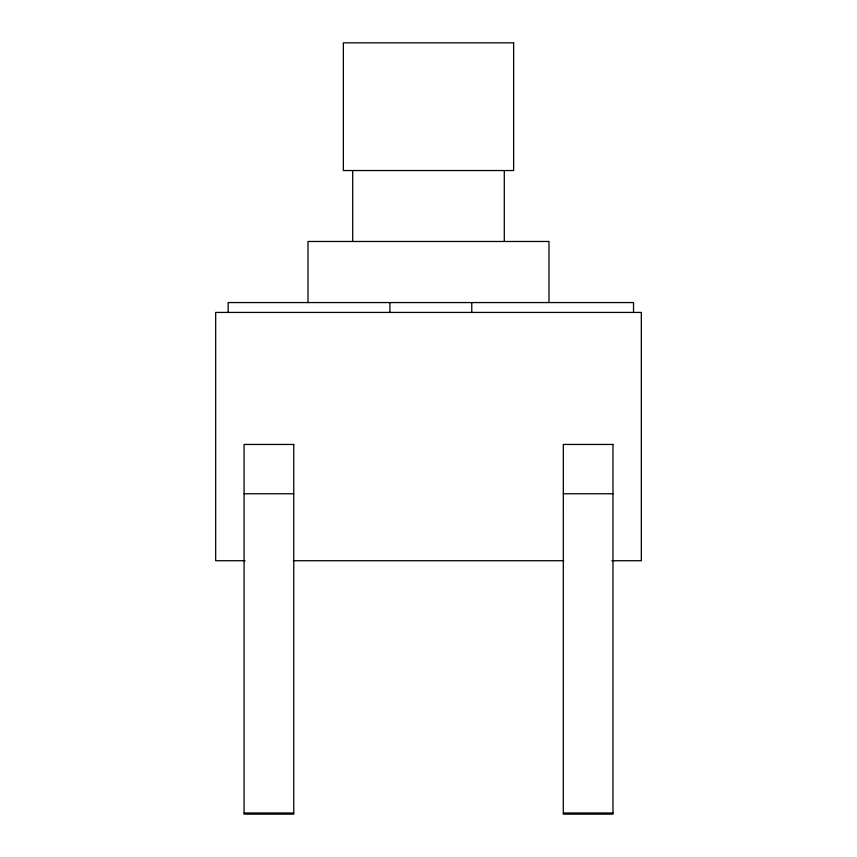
<?xml version="1.0" encoding="UTF-8"?>
<svg xmlns="http://www.w3.org/2000/svg" width="857" height="857" viewBox="0 0 857 857"><rect width="100%" height="100%" fill="white"/><g stroke="black" fill="none" stroke-linecap="round" stroke-linejoin="round"><path stroke-width="1.29" d="M244.084 493.761L293.747 493.761M563.328 493.761L612.98 493.761M245.123 560.724L215.675 560.724L215.675 312.43L641.325 312.43L641.325 560.724L611.877 560.724M293.308 560.724L563.692 560.724M244.084 812.993L293.747 812.993M563.328 812.993L612.98 812.993M633.516 312.43L633.516 302.564L228.155 302.564L228.155 312.43M548.994 302.564L548.994 241.481L308.006 241.481L308.006 302.564M504.291 170.543L504.291 241.481M471.768 302.564L471.768 312.43M389.903 302.564L389.903 312.43M352.709 170.543L352.709 241.481M513.632 42.85L343.368 42.85L343.368 170.543L513.632 170.543L513.632 42.85M293.747 444.451L244.084 444.451L244.074 814.15L293.737 814.15L293.747 444.451M612.98 444.451L563.328 444.451L563.306 814.15L612.969 814.15L612.98 444.451"/></g></svg>
